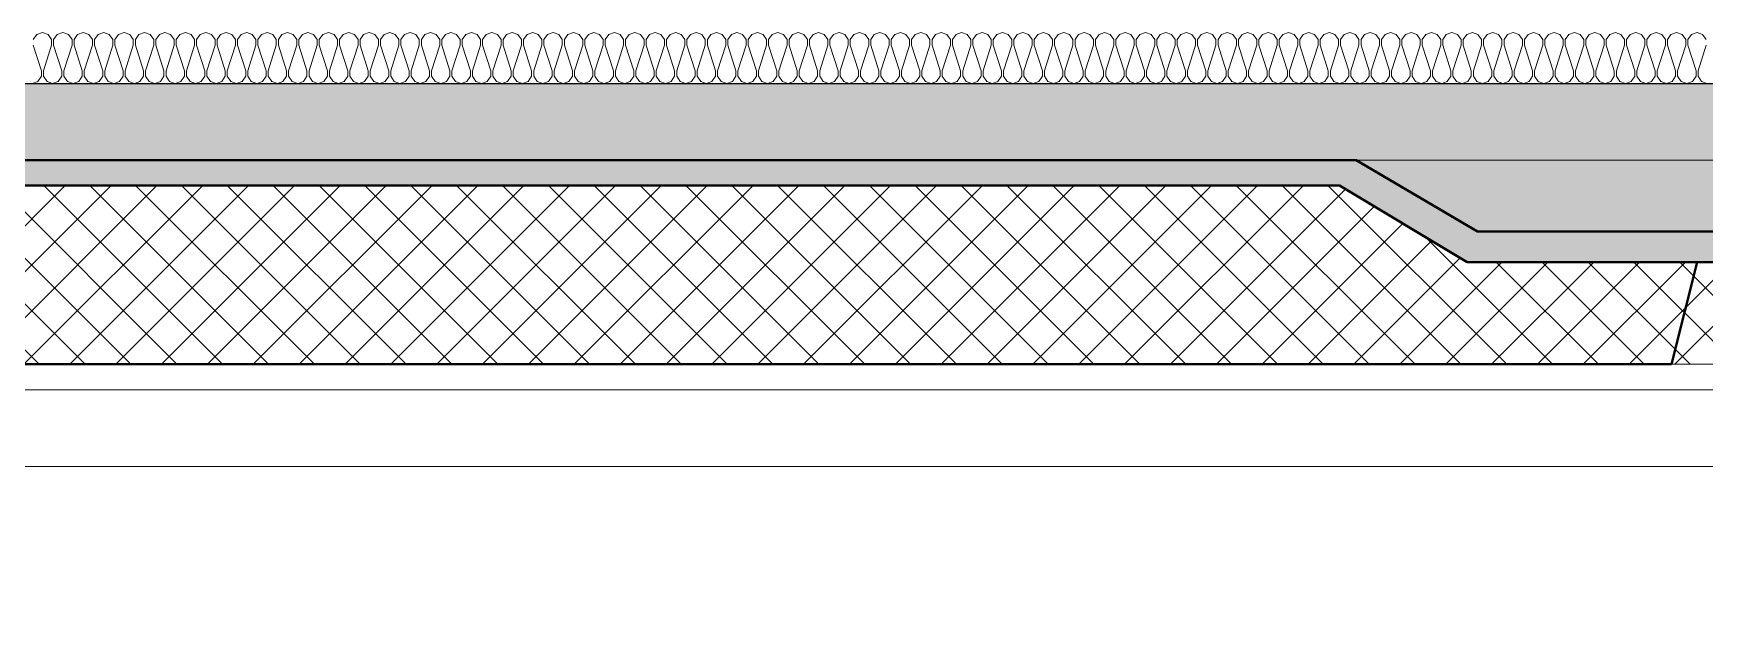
# Model space of a CAD drawing. Header units: millimetres. Extents: x 0 to 420000, y 0 to 297000.
# Drawn here: x 195485 to 198757, y 177200 to 178348 of the extents above; entities that cross this region are included whole.
import ezdxf

# ---------------------------------------------------------------- set-up
doc = ezdxf.new("R2010")
doc.units = ezdxf.units.MM
doc.linetypes.add('CEN', pattern=[62, 60, -1, 0, -1])
for name, color, linetype, lineweight in [('A-AXIS-LINE', 1, 'CEN', 15), ('A-CONC-LIN1', 2, 'Continuous', 40), ('A-CONC-LIN2', 7, 'Continuous', 25), ('A-XXXX-INSL1', 15, 'Continuous', 18), ('A-XXXX-INSL2', 8, 'Continuous', 18)]:
    doc.layers.add(name, color=color, linetype=linetype, lineweight=lineweight)
doc.layers.add('A-CONC-SOLD', color=253, linetype='CEN')
doc.layers.add('A-XXXX-NPLT', color=144, linetype='Continuous', lineweight=15, plot=False)

# ---------------------------------------------------------------- blocks, each defined once
blk = doc.blocks.new('axis(220316)')
at = {"layer": 'A-AXIS-LINE', "ltscale": 1000}
blk.add_line((4631788.1, -422118.7), (4955413.1, -422118.7), dxfattribs=at)
blk = doc.blocks.new('PS2(횡)')
at = {"layer": 'A-CONC-SOLD'}
h = blk.add_hatch(color=256, dxfattribs=at)
h.dxf.hatch_style = 1
h.paths.add_polyline_path([(1020, 0), (1020, -290), (1700, -290), (1937.4, -150), (9062.6, -150), (9300, -290), (9980, -290), (9980, 0)])
h = blk.add_hatch(color=256, dxfattribs=at)
h.dxf.hatch_style = 1
h.paths.add_polyline_path([(9980, -290), (9980, -350), (9280, -350), (9030, -200), (1970, -200), (1720, -350), (1020, -350), (1020, -290), (1700, -290), (1937.4, -150), (9062.6, -150), (9300, -290)])
at = {"layer": 'A-XXXX-INSL2'}
h = blk.add_hatch(dxfattribs=at)
h.set_pattern_fill('ANSI37', color=256, scale=20)
h.set_pattern_definition([(45, (-244012.5, -188500), (-44.90128, 44.90128), []), (135, (-244012.5, -188500), (-44.90128, -44.90128), [])])
h.paths.add_polyline_path([(1100, -550), (9900, -550), (9900, -350), (9280, -350), (9030, -200), (1970, -200), (1720, -350), (1100, -350)])
at = {"layer": 'A-CONC-LIN1', "color": 2}
for p, q in [((9680, -550), (9730, -350)), ((1320, -550), (9680, -550))]:
    blk.add_line(p, q, dxfattribs=at)
blk.add_lwpolyline([(9980, -290), (9980, -350), (9280, -350), (9030, -200), (1970, -200), (1720, -350), (1020, -350), (1020, -290), (1700, -290), (1937.4, -150), (9062.6, -150), (9300, -290)], close=True, dxfattribs=at)
at = {"layer": 'A-CONC-LIN2'}
blk.add_line((1020, 0), (9980, 0), dxfattribs=at)
at = {"layer": 'A-XXXX-INSL2'}
blk.add_line((9680, -550), (9900, -550), dxfattribs=at)
at = {"layer": 'A-XXXX-NPLT'}
blk.add_line((9062.6, -150), (9980, -150), dxfattribs=at)
blk = doc.blocks.new('횡3층')
at = {"layer": 'A-XXXX-INSL1'}
blk.add_lwpolyline([(4811450.6, -237918.7), (4802750.6, -237918.7), (4802750.6, -238368.7), (4802197, -238368.7), (4802117, -237788.7), (4801084.1, -237788.7), (4801004.1, -238368.7), (4800450.6, -238368.7), (4800450.6, -237918.7), (4791750.6, -237918.7)], dxfattribs=at)
at = {"layer": 'A-XXXX-INSL2'}
for points in [[(4797070.6, -237318.7), (4797081.6, -237314.7), (4797088.6, -237304.7), (4797088.6, -237293.7), (4797072.6, -237243.7)], [(4797072.6, -237232.7), (4797079.6, -237222.7), (4797090.6, -237218.7), (4797101.6, -237222.7), (4797108.6, -237232.7), (4797108.6, -237243.7), (4797092.6, -237293.7), (4797092.6, -237304.7), (4797099.6, -237314.7), (4797110.6, -237318.7), (4797121.6, -237314.7), (4797128.6, -237304.7), (4797128.6, -237293.7), (4797112.6, -237243.7), (4797112.6, -237232.7), (4797119.6, -237222.7), (4797130.6, -237218.7), (4797141.6, -237222.7), (4797148.6, -237232.7), (4797148.6, -237243.7), (4797132.6, -237293.7), (4797132.6, -237304.7), (4797139.6, -237314.7), (4797150.6, -237318.7), (4797161.6, -237314.7), (4797168.6, -237304.7), (4797168.6, -237293.7), (4797152.6, -237243.7), (4797152.6, -237232.7), (4797159.6, -237222.7), (4797170.6, -237218.7), (4797181.6, -237222.7), (4797188.6, -237232.7), (4797188.6, -237243.7), (4797172.6, -237293.7), (4797172.6, -237304.7), (4797179.6, -237314.7), (4797190.6, -237318.7), (4797201.6, -237314.7), (4797208.6, -237304.7), (4797208.6, -237293.7), (4797192.6, -237243.7), (4797192.6, -237232.7), (4797199.6, -237222.7), (4797210.6, -237218.7), (4797221.6, -237222.7), (4797228.6, -237232.7), (4797228.6, -237243.7), (4797212.6, -237293.7), (4797212.6, -237304.7), (4797219.6, -237314.7), (4797230.6, -237318.7), (4797241.6, -237314.7), (4797248.6, -237304.7), (4797248.6, -237293.7), (4797232.6, -237243.7), (4797232.6, -237232.7), (4797239.6, -237222.7), (4797250.6, -237218.7), (4797261.6, -237222.7), (4797268.6, -237232.7), (4797268.6, -237243.7), (4797252.6, -237293.7), (4797252.6, -237304.7), (4797259.6, -237314.7), (4797270.6, -237318.7), (4797281.6, -237314.7), (4797288.6, -237304.7), (4797288.6, -237293.7), (4797272.6, -237243.7), (4797272.6, -237232.7), (4797279.6, -237222.7), (4797290.6, -237218.7), (4797301.6, -237222.7), (4797308.6, -237232.7), (4797308.6, -237243.7), (4797292.6, -237293.7), (4797292.6, -237304.7), (4797299.6, -237314.7), (4797310.6, -237318.7), (4797321.6, -237314.7), (4797328.6, -237304.7), (4797328.6, -237293.7), (4797312.6, -237243.7), (4797312.6, -237232.7), (4797319.6, -237222.7), (4797330.6, -237218.7), (4797341.6, -237222.7), (4797348.6, -237232.7), (4797348.6, -237243.7), (4797332.6, -237293.7), (4797332.6, -237304.7), (4797339.6, -237314.7), (4797350.6, -237318.7), (4797361.6, -237314.7), (4797368.6, -237304.7), (4797368.6, -237293.7), (4797352.6, -237243.7), (4797352.6, -237232.7), (4797359.6, -237222.7), (4797370.6, -237218.7), (4797381.6, -237222.7), (4797388.6, -237232.7), (4797388.6, -237243.7), (4797372.6, -237293.7), (4797372.6, -237304.7), (4797379.6, -237314.7), (4797390.6, -237318.7), (4797401.6, -237314.7), (4797408.6, -237304.7), (4797408.6, -237293.7), (4797392.6, -237243.7), (4797392.6, -237232.7), (4797399.6, -237222.7), (4797410.6, -237218.7), (4797421.6, -237222.7), (4797428.6, -237232.7), (4797428.6, -237243.7), (4797412.6, -237293.7), (4797412.6, -237304.7), (4797419.6, -237314.7), (4797430.6, -237318.7), (4797441.6, -237314.7), (4797448.6, -237304.7), (4797448.6, -237293.7), (4797432.6, -237243.7), (4797432.6, -237232.7), (4797439.6, -237222.7), (4797450.6, -237218.7), (4797461.6, -237222.7), (4797468.6, -237232.7), (4797468.6, -237243.7), (4797452.6, -237293.7), (4797452.6, -237304.7), (4797459.6, -237314.7), (4797470.6, -237318.7), (4797481.6, -237314.7), (4797488.6, -237304.7), (4797488.6, -237293.7), (4797472.6, -237243.7), (4797472.6, -237232.7), (4797479.6, -237222.7), (4797490.6, -237218.7), (4797501.6, -237222.7), (4797508.6, -237232.7), (4797508.6, -237243.7), (4797492.6, -237293.7), (4797492.6, -237304.7), (4797499.6, -237314.7), (4797510.6, -237318.7), (4797521.6, -237314.7), (4797528.6, -237304.7), (4797528.6, -237293.7), (4797512.6, -237243.7), (4797512.6, -237232.7), (4797519.6, -237222.7), (4797530.6, -237218.7), (4797541.6, -237222.7), (4797548.6, -237232.7), (4797548.6, -237243.7), (4797532.6, -237293.7), (4797532.6, -237304.7), (4797539.6, -237314.7), (4797550.6, -237318.7), (4797561.6, -237314.7), (4797568.6, -237304.7), (4797568.6, -237293.7), (4797552.6, -237243.7), (4797552.6, -237232.7), (4797559.6, -237222.7), (4797570.6, -237218.7), (4797581.6, -237222.7), (4797588.6, -237232.7), (4797588.6, -237243.7), (4797572.6, -237293.7), (4797572.6, -237304.7), (4797579.6, -237314.7), (4797590.6, -237318.7), (4797601.6, -237314.7), (4797608.6, -237304.7), (4797608.6, -237293.7), (4797592.6, -237243.7), (4797592.6, -237232.7), (4797599.6, -237222.7), (4797610.6, -237218.7), (4797621.6, -237222.7), (4797628.6, -237232.7), (4797628.6, -237243.7), (4797612.6, -237293.7), (4797612.6, -237304.7), (4797619.6, -237314.7), (4797630.6, -237318.7), (4797641.6, -237314.7), (4797648.6, -237304.7), (4797648.6, -237293.7), (4797632.6, -237243.7), (4797632.6, -237232.7), (4797639.6, -237222.7), (4797650.6, -237218.7), (4797661.6, -237222.7), (4797668.6, -237232.7), (4797668.6, -237243.7), (4797652.6, -237293.7), (4797652.6, -237304.7), (4797659.6, -237314.7), (4797670.6, -237318.7), (4797681.6, -237314.7), (4797688.6, -237304.7), (4797688.6, -237293.7), (4797672.6, -237243.7), (4797672.6, -237232.7), (4797679.6, -237222.7), (4797690.6, -237218.7), (4797701.6, -237222.7), (4797708.6, -237232.7), (4797708.6, -237243.7), (4797692.6, -237293.7), (4797692.6, -237304.7), (4797699.6, -237314.7), (4797710.6, -237318.7), (4797721.6, -237314.7), (4797728.6, -237304.7), (4797728.6, -237293.7), (4797712.6, -237243.7), (4797712.6, -237232.7), (4797719.6, -237222.7), (4797730.6, -237218.7), (4797741.6, -237222.7), (4797748.6, -237232.7), (4797748.6, -237243.7), (4797732.6, -237293.7), (4797732.6, -237304.7), (4797739.6, -237314.7), (4797750.6, -237318.7), (4797761.6, -237314.7), (4797768.6, -237304.7), (4797768.6, -237293.7), (4797752.6, -237243.7), (4797752.6, -237232.7), (4797759.6, -237222.7), (4797770.6, -237218.7), (4797781.6, -237222.7), (4797788.6, -237232.7), (4797788.6, -237243.7), (4797772.6, -237293.7), (4797772.6, -237304.7), (4797779.6, -237314.7), (4797790.6, -237318.7), (4797801.6, -237314.7), (4797808.6, -237304.7), (4797808.6, -237293.7), (4797792.6, -237243.7), (4797792.6, -237232.7), (4797799.6, -237222.7), (4797810.6, -237218.7), (4797821.6, -237222.7), (4797828.6, -237232.7), (4797828.6, -237243.7), (4797812.6, -237293.7), (4797812.6, -237304.7), (4797819.6, -237314.7), (4797830.6, -237318.7), (4797841.6, -237314.7), (4797848.6, -237304.7), (4797848.6, -237293.7), (4797832.6, -237243.7), (4797832.6, -237232.7), (4797839.6, -237222.7), (4797850.6, -237218.7), (4797861.6, -237222.7), (4797868.6, -237232.7), (4797868.6, -237243.7), (4797852.6, -237293.7), (4797852.6, -237304.7), (4797859.6, -237314.7), (4797870.6, -237318.7), (4797881.6, -237314.7), (4797888.6, -237304.7), (4797888.6, -237293.7), (4797872.6, -237243.7), (4797872.6, -237232.7), (4797879.6, -237222.7), (4797890.6, -237218.7), (4797901.6, -237222.7), (4797908.6, -237232.7), (4797908.6, -237243.7), (4797892.6, -237293.7), (4797892.6, -237304.7), (4797899.6, -237314.7), (4797910.6, -237318.7), (4797921.6, -237314.7), (4797928.6, -237304.7), (4797928.6, -237293.7), (4797912.6, -237243.7), (4797912.6, -237232.7), (4797919.6, -237222.7), (4797930.6, -237218.7), (4797941.6, -237222.7), (4797948.6, -237232.7), (4797948.6, -237243.7), (4797932.6, -237293.7), (4797932.6, -237304.7), (4797939.6, -237314.7), (4797950.6, -237318.7), (4797961.6, -237314.7), (4797968.6, -237304.7), (4797968.6, -237293.7), (4797952.6, -237243.7), (4797952.6, -237232.7), (4797959.6, -237222.7), (4797970.6, -237218.7), (4797981.6, -237222.7), (4797988.6, -237232.7), (4797988.6, -237243.7), (4797972.6, -237293.7), (4797972.6, -237304.7), (4797979.6, -237314.7), (4797990.6, -237318.7), (4798001.6, -237314.7), (4798008.6, -237304.7), (4798008.6, -237293.7), (4797992.6, -237243.7), (4797992.6, -237232.7), (4797999.6, -237222.7), (4798010.6, -237218.7), (4798021.6, -237222.7), (4798028.6, -237232.7), (4798028.6, -237243.7), (4798012.6, -237293.7), (4798012.6, -237304.7), (4798019.6, -237314.7), (4798030.6, -237318.7), (4798041.6, -237314.7), (4798048.6, -237304.7), (4798048.6, -237293.7), (4798032.6, -237243.7), (4798032.6, -237232.7), (4798039.6, -237222.7), (4798050.6, -237218.7), (4798061.6, -237222.7), (4798068.6, -237232.7), (4798068.6, -237243.7), (4798052.6, -237293.7), (4798052.6, -237304.7), (4798059.6, -237314.7), (4798070.6, -237318.7), (4798081.6, -237314.7), (4798088.6, -237304.7), (4798088.6, -237293.7), (4798072.6, -237243.7), (4798072.6, -237232.7), (4798079.6, -237222.7), (4798090.6, -237218.7), (4798101.6, -237222.7), (4798108.6, -237232.7), (4798108.6, -237243.7), (4798092.6, -237293.7), (4798092.6, -237304.7), (4798099.6, -237314.7), (4798110.6, -237318.7), (4798121.6, -237314.7), (4798128.6, -237304.7), (4798128.6, -237293.7), (4798112.6, -237243.7), (4798112.6, -237232.7), (4798119.6, -237222.7), (4798130.6, -237218.7), (4798141.6, -237222.7), (4798148.6, -237232.7), (4798148.6, -237243.7), (4798132.6, -237293.7), (4798132.6, -237304.7), (4798139.6, -237314.7), (4798150.6, -237318.7), (4798161.6, -237314.7), (4798168.6, -237304.7), (4798168.6, -237293.7), (4798152.6, -237243.7), (4798152.6, -237232.7), (4798159.6, -237222.7), (4798170.6, -237218.7), (4798181.6, -237222.7), (4798188.6, -237232.7), (4798188.6, -237243.7), (4798172.6, -237293.7), (4798172.6, -237304.7), (4798179.6, -237314.7), (4798190.6, -237318.7), (4798201.6, -237314.7), (4798208.6, -237304.7), (4798208.6, -237293.7), (4798192.6, -237243.7), (4798192.6, -237232.7), (4798199.6, -237222.7), (4798210.6, -237218.7), (4798221.6, -237222.7), (4798228.6, -237232.7), (4798228.6, -237243.7), (4798212.6, -237293.7), (4798212.6, -237304.7), (4798219.6, -237314.7), (4798230.6, -237318.7), (4798241.6, -237314.7), (4798248.6, -237304.7), (4798248.6, -237293.7), (4798232.6, -237243.7), (4798232.6, -237232.7), (4798239.6, -237222.7), (4798250.6, -237218.7), (4798261.6, -237222.7), (4798268.6, -237232.7), (4798268.6, -237243.7), (4798252.6, -237293.7), (4798252.6, -237304.7), (4798259.6, -237314.7), (4798270.6, -237318.7), (4798281.6, -237314.7), (4798288.6, -237304.7), (4798288.6, -237293.7), (4798272.6, -237243.7), (4798272.6, -237232.7), (4798279.6, -237222.7), (4798290.6, -237218.7), (4798301.6, -237222.7), (4798308.6, -237232.7), (4798308.6, -237243.7), (4798292.6, -237293.7), (4798292.6, -237304.7), (4798299.6, -237314.7), (4798310.6, -237318.7), (4798321.6, -237314.7), (4798328.6, -237304.7), (4798328.6, -237293.7), (4798312.6, -237243.7), (4798312.6, -237232.7), (4798319.6, -237222.7), (4798330.6, -237218.7), (4798341.6, -237222.7), (4798348.6, -237232.7), (4798348.6, -237243.7), (4798332.6, -237293.7), (4798332.6, -237304.7), (4798339.6, -237314.7), (4798350.6, -237318.7), (4798361.6, -237314.7), (4798368.6, -237304.7), (4798368.6, -237293.7), (4798352.6, -237243.7), (4798352.6, -237232.7), (4798359.6, -237222.7), (4798370.6, -237218.7), (4798381.6, -237222.7), (4798388.6, -237232.7), (4798388.6, -237243.7), (4798372.6, -237293.7), (4798372.6, -237304.7), (4798379.6, -237314.7), (4798390.6, -237318.7), (4798401.6, -237314.7), (4798408.6, -237304.7), (4798408.6, -237293.7), (4798392.6, -237243.7), (4798392.6, -237232.7), (4798399.6, -237222.7), (4798410.6, -237218.7), (4798421.6, -237222.7), (4798428.6, -237232.7), (4798428.6, -237243.7), (4798412.6, -237293.7), (4798412.6, -237304.7), (4798419.6, -237314.7), (4798430.6, -237318.7), (4798441.6, -237314.7), (4798448.6, -237304.7), (4798448.6, -237293.7), (4798432.6, -237243.7), (4798432.6, -237232.7), (4798439.6, -237222.7), (4798450.6, -237218.7), (4798461.6, -237222.7), (4798468.6, -237232.7), (4798468.6, -237243.7), (4798452.6, -237293.7), (4798452.6, -237304.7), (4798459.6, -237314.7), (4798470.6, -237318.7), (4798481.6, -237314.7), (4798488.6, -237304.7), (4798488.6, -237293.7), (4798472.6, -237243.7), (4798472.6, -237232.7), (4798479.6, -237222.7), (4798490.6, -237218.7), (4798501.6, -237222.7), (4798508.6, -237232.7), (4798508.6, -237243.7), (4798492.6, -237293.7), (4798492.6, -237304.7), (4798499.6, -237314.7), (4798510.6, -237318.7), (4798521.6, -237314.7), (4798528.6, -237304.7), (4798528.6, -237293.7), (4798512.6, -237243.7), (4798512.6, -237232.7), (4798519.6, -237222.7), (4798530.6, -237218.7), (4798541.6, -237222.7), (4798548.6, -237232.7), (4798548.6, -237243.7), (4798532.6, -237293.7), (4798532.6, -237304.7), (4798539.6, -237314.7), (4798550.6, -237318.7), (4798561.6, -237314.7), (4798568.6, -237304.7), (4798568.6, -237293.7), (4798552.6, -237243.7), (4798552.6, -237232.7), (4798559.6, -237222.7), (4798570.6, -237218.7), (4798581.6, -237222.7), (4798588.6, -237232.7), (4798588.6, -237243.7), (4798572.6, -237293.7), (4798572.6, -237304.7), (4798579.6, -237314.7), (4798590.6, -237318.7), (4798601.6, -237314.7), (4798608.6, -237304.7), (4798608.6, -237293.7), (4798592.6, -237243.7), (4798592.6, -237232.7), (4798599.6, -237222.7), (4798610.6, -237218.7), (4798621.6, -237222.7), (4798628.6, -237232.7), (4798628.6, -237243.7), (4798612.6, -237293.7), (4798612.6, -237304.7), (4798619.6, -237314.7), (4798630.6, -237318.7), (4798641.6, -237314.7), (4798648.6, -237304.7), (4798648.6, -237293.7), (4798632.6, -237243.7), (4798632.6, -237232.7), (4798639.6, -237222.7), (4798650.6, -237218.7), (4798661.6, -237222.7), (4798668.6, -237232.7), (4798668.6, -237243.7), (4798652.6, -237293.7), (4798652.6, -237304.7), (4798659.6, -237314.7), (4798670.6, -237318.7), (4798681.6, -237314.7), (4798688.6, -237304.7), (4798688.6, -237293.7), (4798672.6, -237243.7), (4798672.6, -237232.7), (4798679.6, -237222.7), (4798690.6, -237218.7), (4798701.6, -237222.7), (4798708.6, -237232.7), (4798708.6, -237243.7), (4798692.6, -237293.7), (4798692.6, -237304.7), (4798699.6, -237314.7), (4798710.6, -237318.7), (4798721.6, -237314.7), (4798728.6, -237304.7), (4798728.6, -237293.7), (4798712.6, -237243.7), (4798712.6, -237232.7), (4798719.6, -237222.7), (4798730.6, -237218.7), (4798741.6, -237222.7), (4798748.6, -237232.7), (4798748.6, -237243.7), (4798732.6, -237293.7), (4798732.6, -237304.7), (4798739.6, -237314.7), (4798750.6, -237318.7), (4798761.6, -237314.7), (4798768.6, -237304.7), (4798768.6, -237293.7), (4798752.6, -237243.7), (4798752.6, -237232.7), (4798759.6, -237222.7), (4798770.6, -237218.7), (4798781.6, -237222.7), (4798788.6, -237232.7), (4798788.6, -237243.7), (4798772.6, -237293.7), (4798772.6, -237304.7), (4798779.6, -237314.7), (4798790.6, -237318.7), (4798801.6, -237314.7), (4798808.6, -237304.7), (4798808.6, -237293.7), (4798792.6, -237243.7), (4798792.6, -237232.7), (4798799.6, -237222.7), (4798810.6, -237218.7), (4798821.6, -237222.7), (4798828.6, -237232.7), (4798828.6, -237243.7), (4798812.6, -237293.7), (4798812.6, -237304.7), (4798819.6, -237314.7), (4798830.6, -237318.7), (4798841.6, -237314.7), (4798848.6, -237304.7), (4798848.6, -237293.7), (4798832.6, -237243.7), (4798832.6, -237232.7), (4798839.6, -237222.7), (4798850.6, -237218.7), (4798861.6, -237222.7), (4798868.6, -237232.7), (4798868.6, -237243.7), (4798852.6, -237293.7), (4798852.6, -237304.7), (4798859.6, -237314.7), (4798870.6, -237318.7), (4798881.6, -237314.7), (4798888.6, -237304.7), (4798888.6, -237293.7), (4798872.6, -237243.7), (4798872.6, -237232.7), (4798879.6, -237222.7), (4798890.6, -237218.7), (4798901.6, -237222.7), (4798908.6, -237232.7), (4798908.6, -237243.7), (4798892.6, -237293.7), (4798892.6, -237304.7), (4798899.6, -237314.7), (4798910.6, -237318.7), (4798921.6, -237314.7), (4798928.6, -237304.7), (4798928.6, -237293.7), (4798912.6, -237243.7), (4798912.6, -237232.7), (4798919.6, -237222.7), (4798930.6, -237218.7), (4798941.6, -237222.7), (4798948.6, -237232.7), (4798948.6, -237243.7), (4798932.6, -237293.7), (4798932.6, -237304.7), (4798939.6, -237314.7), (4798950.6, -237318.7), (4798961.6, -237314.7), (4798968.6, -237304.7), (4798968.6, -237293.7), (4798952.6, -237243.7), (4798952.6, -237232.7), (4798959.6, -237222.7), (4798970.6, -237218.7), (4798981.6, -237222.7), (4798988.6, -237232.7), (4798988.6, -237243.7), (4798972.6, -237293.7), (4798972.6, -237304.7), (4798979.6, -237314.7), (4798990.6, -237318.7), (4799001.6, -237314.7), (4799008.6, -237304.7), (4799008.6, -237293.7), (4798992.6, -237243.7), (4798992.6, -237232.7), (4798999.6, -237222.7), (4799010.6, -237218.7), (4799021.6, -237222.7), (4799028.6, -237232.7), (4799028.6, -237243.7), (4799012.6, -237293.7), (4799012.6, -237304.7), (4799019.6, -237314.7), (4799030.6, -237318.7), (4799041.6, -237314.7), (4799048.6, -237304.7), (4799048.6, -237293.7), (4799032.6, -237243.7), (4799032.6, -237232.7), (4799039.6, -237222.7), (4799050.6, -237218.7), (4799061.6, -237222.7), (4799068.6, -237232.7), (4799068.6, -237243.7), (4799052.6, -237293.7), (4799052.6, -237304.7), (4799059.6, -237314.7), (4799070.6, -237318.7), (4799081.6, -237314.7), (4799088.6, -237304.7), (4799088.6, -237293.7), (4799072.6, -237243.7), (4799072.6, -237232.7), (4799079.6, -237222.7), (4799090.6, -237218.7), (4799101.6, -237222.7), (4799108.6, -237232.7), (4799108.6, -237243.7), (4799092.6, -237293.7), (4799092.6, -237304.7), (4799099.6, -237314.7), (4799110.6, -237318.7), (4799121.6, -237314.7), (4799128.6, -237304.7), (4799128.6, -237293.7), (4799112.6, -237243.7), (4799112.6, -237232.7), (4799119.6, -237222.7), (4799130.6, -237218.7), (4799141.6, -237222.7), (4799148.6, -237232.7), (4799148.6, -237243.7), (4799132.6, -237293.7), (4799132.6, -237304.7), (4799139.6, -237314.7), (4799150.6, -237318.7), (4799161.6, -237314.7), (4799168.6, -237304.7), (4799168.6, -237293.7), (4799152.6, -237243.7), (4799152.6, -237232.7), (4799159.6, -237222.7), (4799170.6, -237218.7), (4799181.6, -237222.7), (4799188.6, -237232.7), (4799188.6, -237243.7), (4799172.6, -237293.7), (4799172.6, -237304.7), (4799179.6, -237314.7), (4799190.6, -237318.7), (4799201.6, -237314.7), (4799208.6, -237304.7), (4799208.6, -237293.7), (4799192.6, -237243.7), (4799192.6, -237232.7), (4799199.6, -237222.7), (4799210.6, -237218.7), (4799221.6, -237222.7), (4799228.6, -237232.7), (4799228.6, -237243.7), (4799212.6, -237293.7), (4799212.6, -237304.7), (4799219.6, -237314.7), (4799230.6, -237318.7), (4799241.6, -237314.7), (4799248.6, -237304.7), (4799248.6, -237293.7), (4799232.6, -237243.7), (4799232.6, -237232.7), (4799239.6, -237222.7), (4799250.6, -237218.7), (4799261.6, -237222.7), (4799268.6, -237232.7), (4799268.6, -237243.7), (4799252.6, -237293.7), (4799252.6, -237304.7), (4799259.6, -237314.7), (4799270.6, -237318.7), (4799281.6, -237314.7), (4799288.6, -237304.7), (4799288.6, -237293.7), (4799272.6, -237243.7), (4799272.6, -237232.7), (4799279.6, -237222.7), (4799290.6, -237218.7), (4799301.6, -237222.7), (4799308.6, -237232.7), (4799308.6, -237243.7), (4799292.6, -237293.7), (4799292.6, -237304.7), (4799299.6, -237314.7), (4799310.6, -237318.7), (4799321.6, -237314.7), (4799328.6, -237304.7), (4799328.6, -237293.7), (4799312.6, -237243.7), (4799312.6, -237232.7), (4799319.6, -237222.7), (4799330.6, -237218.7), (4799341.6, -237222.7), (4799348.6, -237232.7), (4799348.6, -237243.7), (4799332.6, -237293.7), (4799332.6, -237304.7), (4799339.6, -237314.7), (4799350.6, -237318.7), (4799361.6, -237314.7), (4799368.6, -237304.7), (4799368.6, -237293.7), (4799352.6, -237243.7), (4799352.6, -237232.7), (4799359.6, -237222.7), (4799370.6, -237218.7), (4799381.6, -237222.7), (4799388.6, -237232.7), (4799388.6, -237243.7), (4799372.6, -237293.7), (4799372.6, -237304.7), (4799379.6, -237314.7), (4799390.6, -237318.7), (4799401.6, -237314.7), (4799408.6, -237304.7), (4799408.6, -237293.7), (4799392.6, -237243.7), (4799392.6, -237232.7), (4799399.6, -237222.7), (4799410.6, -237218.7), (4799421.6, -237222.7), (4799428.6, -237232.7), (4799428.6, -237243.7), (4799412.6, -237293.7), (4799412.6, -237304.7), (4799419.6, -237314.7), (4799430.6, -237318.7), (4799441.6, -237314.7), (4799448.6, -237304.7), (4799448.6, -237293.7), (4799432.6, -237243.7), (4799432.6, -237232.7), (4799439.6, -237222.7), (4799450.6, -237218.7), (4799461.6, -237222.7), (4799468.6, -237232.7), (4799468.6, -237243.7), (4799452.6, -237293.7), (4799452.6, -237304.7), (4799459.6, -237314.7), (4799470.6, -237318.7), (4799481.6, -237314.7), (4799488.6, -237304.7), (4799488.6, -237293.7), (4799472.6, -237243.7), (4799472.6, -237232.7), (4799479.6, -237222.7), (4799490.6, -237218.7), (4799501.6, -237222.7), (4799508.6, -237232.7), (4799508.6, -237243.7), (4799492.6, -237293.7), (4799492.6, -237304.7), (4799499.6, -237314.7), (4799510.6, -237318.7), (4799521.6, -237314.7), (4799528.6, -237304.7), (4799528.6, -237293.7), (4799512.6, -237243.7), (4799512.6, -237232.7), (4799519.6, -237222.7), (4799530.6, -237218.7), (4799541.6, -237222.7), (4799548.6, -237232.7), (4799548.6, -237243.7), (4799532.6, -237293.7), (4799532.6, -237304.7), (4799539.6, -237314.7), (4799550.6, -237318.7), (4799561.6, -237314.7), (4799568.6, -237304.7), (4799568.6, -237293.7), (4799552.6, -237243.7), (4799552.6, -237232.7), (4799559.6, -237222.7), (4799570.6, -237218.7), (4799581.6, -237222.7), (4799588.6, -237232.7), (4799588.6, -237243.7), (4799572.6, -237293.7), (4799572.6, -237304.7), (4799579.6, -237314.7), (4799590.6, -237318.7), (4799601.6, -237314.7), (4799608.6, -237304.7), (4799608.6, -237293.7), (4799592.6, -237243.7), (4799592.6, -237232.7), (4799599.6, -237222.7), (4799610.6, -237218.7), (4799621.6, -237222.7), (4799628.6, -237232.7), (4799628.6, -237243.7), (4799612.6, -237293.7), (4799612.6, -237304.7), (4799619.6, -237314.7), (4799630.6, -237318.7), (4799641.6, -237314.7), (4799648.6, -237304.7), (4799648.6, -237293.7), (4799632.6, -237243.7), (4799632.6, -237232.7), (4799639.6, -237222.7), (4799650.6, -237218.7), (4799661.6, -237222.7), (4799668.6, -237232.7), (4799668.6, -237243.7), (4799652.6, -237293.7), (4799652.6, -237304.7), (4799659.6, -237314.7), (4799670.6, -237318.7), (4799681.6, -237314.7), (4799688.6, -237304.7), (4799688.6, -237293.7), (4799672.6, -237243.7), (4799672.6, -237232.7), (4799679.6, -237222.7), (4799690.6, -237218.7), (4799701.6, -237222.7), (4799708.6, -237232.7), (4799708.6, -237243.7), (4799692.6, -237293.7), (4799692.6, -237304.7), (4799699.6, -237314.7), (4799710.6, -237318.7), (4799721.6, -237314.7), (4799728.6, -237304.7), (4799728.6, -237293.7), (4799712.6, -237243.7), (4799712.6, -237232.7), (4799719.6, -237222.7), (4799730.6, -237218.7), (4799741.6, -237222.7), (4799748.6, -237232.7), (4799748.6, -237243.7), (4799732.6, -237293.7), (4799732.6, -237304.7), (4799739.6, -237314.7), (4799750.6, -237318.7), (4799761.6, -237314.7), (4799768.6, -237304.7), (4799768.6, -237293.7), (4799752.6, -237243.7), (4799752.6, -237232.7), (4799759.6, -237222.7), (4799770.6, -237218.7), (4799781.6, -237222.7), (4799788.6, -237232.7), (4799788.6, -237243.7), (4799772.6, -237293.7), (4799772.6, -237304.7), (4799779.6, -237314.7), (4799790.6, -237318.7), (4799801.6, -237314.7), (4799808.6, -237304.7), (4799808.6, -237293.7), (4799792.6, -237243.7), (4799792.6, -237232.7), (4799799.6, -237222.7), (4799810.6, -237218.7), (4799821.6, -237222.7), (4799828.6, -237232.7), (4799828.6, -237243.7), (4799812.6, -237293.7), (4799812.6, -237304.7), (4799819.6, -237314.7), (4799830.6, -237318.7), (4799841.6, -237314.7), (4799848.6, -237304.7), (4799848.6, -237293.7), (4799832.6, -237243.7), (4799832.6, -237232.7), (4799839.6, -237222.7), (4799850.6, -237218.7), (4799861.6, -237222.7), (4799868.6, -237232.7), (4799868.6, -237243.7), (4799852.6, -237293.7), (4799852.6, -237304.7), (4799859.6, -237314.7), (4799870.6, -237318.7), (4799881.6, -237314.7), (4799888.6, -237304.7), (4799888.6, -237293.7), (4799872.6, -237243.7), (4799872.6, -237232.7), (4799879.6, -237222.7), (4799890.6, -237218.7), (4799901.6, -237222.7), (4799908.6, -237232.7), (4799908.6, -237243.7), (4799892.6, -237293.7), (4799892.6, -237304.7), (4799899.6, -237314.7), (4799910.6, -237318.7), (4799921.6, -237314.7), (4799928.6, -237304.7), (4799928.6, -237293.7), (4799912.6, -237243.7), (4799912.6, -237232.7), (4799919.6, -237222.7), (4799930.6, -237218.7), (4799941.6, -237222.7), (4799948.6, -237232.7), (4799948.6, -237243.7), (4799932.6, -237293.7), (4799932.6, -237304.7), (4799939.6, -237314.7), (4799950.6, -237318.7), (4799961.6, -237314.7), (4799968.6, -237304.7), (4799968.6, -237293.7), (4799952.6, -237243.7), (4799952.6, -237232.7), (4799959.6, -237222.7), (4799970.6, -237218.7), (4799981.6, -237222.7), (4799988.6, -237232.7), (4799988.6, -237243.7), (4799972.6, -237293.7), (4799972.6, -237304.7), (4799979.6, -237314.7), (4799990.6, -237318.7), (4800001.6, -237314.7), (4800008.6, -237304.7), (4800008.6, -237293.7), (4799992.6, -237243.7), (4799992.6, -237232.7), (4799999.6, -237222.7), (4800010.6, -237218.7), (4800021.6, -237222.7), (4800028.6, -237232.7), (4800028.6, -237243.7), (4800012.6, -237293.7), (4800012.6, -237304.7), (4800019.6, -237314.7), (4800030.6, -237318.7), (4800041.6, -237314.7), (4800048.6, -237304.7), (4800048.6, -237293.7), (4800032.6, -237243.7), (4800032.6, -237232.7), (4800039.6, -237222.7), (4800050.6, -237218.7), (4800061.6, -237222.7), (4800068.6, -237232.7), (4800068.6, -237243.7), (4800052.6, -237293.7), (4800052.6, -237304.7), (4800059.6, -237314.7), (4800070.6, -237318.7), (4800081.6, -237314.7), (4800088.6, -237304.7), (4800088.6, -237293.7), (4800072.6, -237243.7), (4800072.6, -237232.7), (4800079.6, -237222.7), (4800090.6, -237218.7), (4800101.6, -237222.7), (4800108.6, -237232.7), (4800108.6, -237243.7), (4800092.6, -237293.7), (4800092.6, -237304.7), (4800099.6, -237314.7), (4800110.6, -237318.7), (4800121.6, -237314.7), (4800128.6, -237304.7), (4800128.6, -237293.7), (4800112.6, -237243.7), (4800112.6, -237232.7), (4800119.6, -237222.7), (4800130.6, -237218.7), (4800141.6, -237222.7), (4800148.6, -237232.7), (4800148.6, -237243.7), (4800132.6, -237293.7), (4800132.6, -237304.7), (4800139.6, -237314.7), (4800150.6, -237318.7), (4800161.6, -237314.7), (4800168.6, -237304.7), (4800168.6, -237293.7), (4800152.6, -237243.7), (4800152.6, -237232.7), (4800159.6, -237222.7), (4800170.6, -237218.7), (4800181.6, -237222.7), (4800188.6, -237232.7), (4800188.6, -237243.7), (4800172.6, -237293.7), (4800172.6, -237304.7), (4800179.6, -237314.7), (4800190.6, -237318.7), (4800201.6, -237314.7), (4800208.6, -237304.7), (4800208.6, -237293.7), (4800192.6, -237243.7), (4800192.6, -237232.7), (4800199.6, -237222.7), (4800210.6, -237218.7), (4800221.6, -237222.7), (4800228.6, -237232.7), (4800228.6, -237243.7), (4800212.6, -237293.7), (4800212.6, -237304.7), (4800219.6, -237314.7), (4800230.6, -237318.7), (4800241.6, -237314.7), (4800248.6, -237304.7), (4800248.6, -237293.7), (4800232.6, -237243.7), (4800232.6, -237232.7), (4800239.6, -237222.7), (4800250.6, -237218.7), (4800261.6, -237222.7), (4800268.6, -237232.7), (4800268.6, -237243.7), (4800252.6, -237293.7), (4800252.6, -237304.7), (4800259.6, -237314.7), (4800270.6, -237318.7), (4800281.6, -237314.7), (4800288.6, -237304.7), (4800288.6, -237293.7), (4800272.6, -237243.7), (4800272.6, -237232.7), (4800279.6, -237222.7), (4800290.6, -237218.7), (4800301.6, -237222.7), (4800308.6, -237232.7), (4800308.6, -237243.7), (4800292.6, -237293.7), (4800292.6, -237304.7), (4800299.6, -237314.7), (4800310.6, -237318.7), (4800321.6, -237314.7), (4800328.6, -237304.7), (4800328.6, -237293.7), (4800312.6, -237243.7), (4800312.6, -237232.7), (4800319.6, -237222.7), (4800330.6, -237218.7), (4800341.6, -237222.7), (4800348.6, -237232.7)], [(4800348.6, -237243.7), (4800332.6, -237293.7), (4800332.6, -237304.7), (4800339.6, -237314.7), (4800350.6, -237318.7)]]:
    blk.add_lwpolyline(points, dxfattribs=at)
blk.add_blockref('PS2(횡)', (4790600.6, -237318.7))

msp = doc.modelspace()

# ---------------------------------------------------------------- block references
at = {"layer": 'A-AXIS-LINE'}
msp.add_blockref('axis(220316)', (-4581588.1, 599618.7), dxfattribs=at)
at = {"layer": 'A-CONC-LIN1'}
msp.add_blockref('횡3층', (-4601588.1, 415568.7), dxfattribs=at)

doc.saveas('drawing.dxf')
